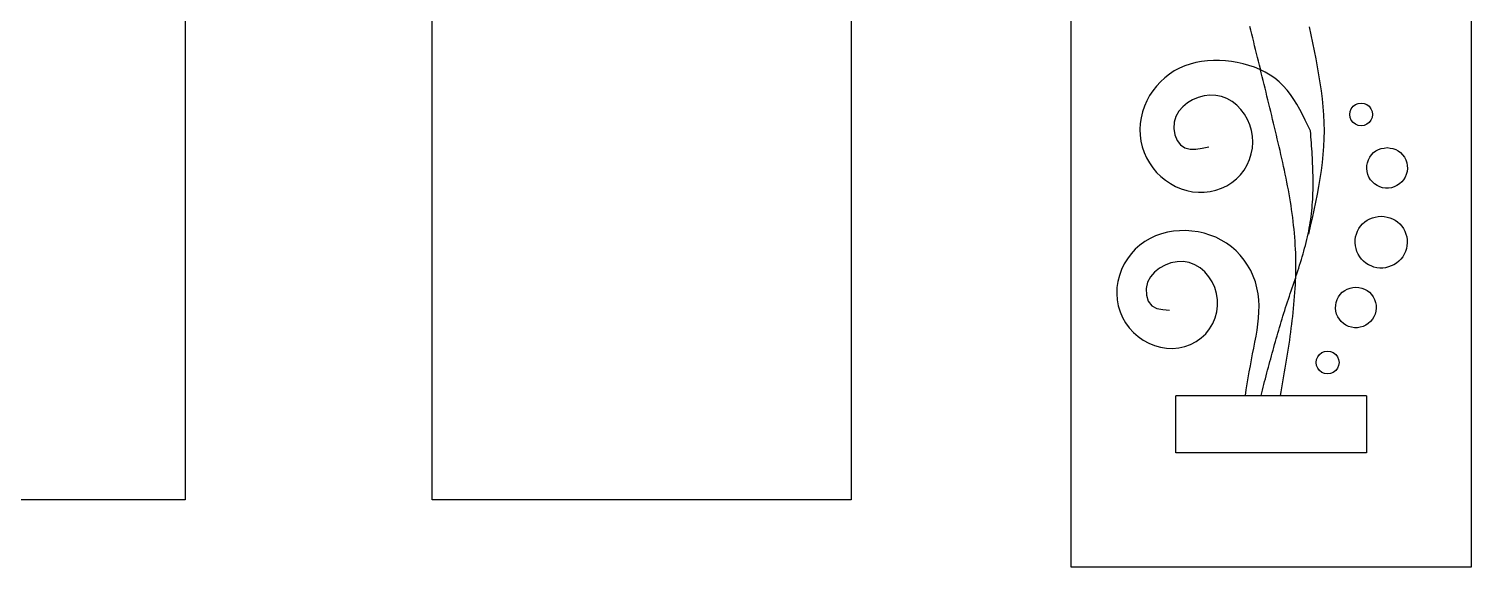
# Model space of a CAD drawing. Extents: x -3475 to 3475, y -2114 to 2114.
# Drawn here: x -1679 to -951, y 1306 to 1578 of the extents above; entities that cross this region are included whole.
import ezdxf

# ---------------------------------------------------------------- set-up
doc = ezdxf.new("R2010")
doc.units = 0
doc.header["$MEASUREMENT"] = 0
doc.layers.get('0').update_dxf_attribs({"linetype": 'CONTINUOUS'})

msp = doc.modelspace()

# ---------------------------------------------------------------- linework, layer by layer
for p, q in [((-1600.13, 2061.19), (-1600.13, 1340)), ((-951.09, 2036.82), (-951.09, 1306.02)), ((-1153.02, 1306.02), (-1153.02, 1969.51)), ((-1475.51, 1340), (-1475.51, 1594.82)), ((-1263.96, 1594.82), (-1263.96, 1340)), ((-1062.27, 1577.18), (-1062.75, 1579.13)), ((-1061.8, 1575.23), (-1062.27, 1577.18)), ((-1061.32, 1573.28), (-1061.8, 1575.23)), ((-1060.84, 1571.33), (-1061.32, 1573.28)), ((-1031.77, 1574.88), (-1032.6, 1578.96)), ((-1030.94, 1570.81), (-1031.77, 1574.88)), ((-1060.36, 1569.37), (-1060.84, 1571.33)), ((-1059.88, 1567.42), (-1060.36, 1569.37)), ((-1059.4, 1565.47), (-1059.88, 1567.42)), ((-1058.93, 1563.51), (-1059.4, 1565.47)), ((-1030.13, 1566.75), (-1030.94, 1570.81)), ((-1029.34, 1562.69), (-1030.13, 1566.75)), ((-1098.34, 1558.04), (-1100.92, 1556.66)), ((-1095.65, 1559.2), (-1098.34, 1558.04)), ((-1092.88, 1560.14), (-1095.65, 1559.2)), ((-1090.03, 1560.87), (-1092.88, 1560.14)), ((-1087.12, 1561.41), (-1090.03, 1560.87)), ((-1084.16, 1561.75), (-1087.12, 1561.41)), ((-1081.17, 1561.91), (-1084.16, 1561.75)), ((-1078.15, 1561.9), (-1081.17, 1561.91)), ((-1075.13, 1561.72), (-1078.15, 1561.9)), ((-1072.11, 1561.39), (-1075.13, 1561.72)), ((-1069.11, 1560.91), (-1072.11, 1561.39)), ((-1066.15, 1560.26), (-1069.11, 1560.91)), ((-1063.24, 1559.46), (-1066.15, 1560.26)), ((-1060.41, 1558.49), (-1063.24, 1559.46)), ((-1057.67, 1557.35), (-1060.41, 1558.49)), ((-1058.45, 1561.56), (-1058.93, 1563.51)), ((-1057.97, 1559.6), (-1058.45, 1561.56)), ((-1057.49, 1557.65), (-1057.97, 1559.6)), ((-1028.6, 1558.65), (-1029.34, 1562.69)), ((-1027.9, 1554.61), (-1028.6, 1558.65)), ((-1107.92, 1551.21), (-1109.94, 1549.02)), ((-1105.73, 1553.23), (-1107.92, 1551.21)), ((-1103.39, 1555.05), (-1105.73, 1553.23)), ((-1100.92, 1556.66), (-1103.39, 1555.05)), ((-1057.38, 1557.21), (-1057.67, 1557.35)), ((-1057.38, 1557.21), (-1057.49, 1557.65)), ((-1057.01, 1555.69), (-1057.38, 1557.21)), ((-1055.04, 1556.05), (-1057.38, 1557.21)), ((-1056.54, 1553.74), (-1057.01, 1555.69)), ((-1056.06, 1551.78), (-1056.54, 1553.74)), ((-1055.58, 1549.82), (-1056.06, 1551.78)), ((-1052.53, 1554.58), (-1055.04, 1556.05)), ((-1050.17, 1552.93), (-1052.53, 1554.58)), ((-1047.96, 1551.11), (-1050.17, 1552.93)), ((-1045.92, 1549.12), (-1047.96, 1551.11)), ((-1027.26, 1550.57), (-1027.9, 1554.61)), ((-1026.68, 1546.54), (-1027.26, 1550.57)), ((-1113.42, 1544.16), (-1114.84, 1541.53)), ((-1111.78, 1546.67), (-1113.42, 1544.16)), ((-1109.94, 1549.02), (-1111.78, 1546.67)), ((-1088.84, 1543.31), (-1091.65, 1542.12)), ((-1085.91, 1544.08), (-1088.84, 1543.31)), ((-1082.94, 1544.42), (-1085.91, 1544.08)), ((-1079.99, 1544.3), (-1082.94, 1544.42)), ((-1077.11, 1543.71), (-1079.99, 1544.3)), ((-1074.36, 1542.66), (-1077.11, 1543.71)), ((-1055.1, 1547.86), (-1055.58, 1549.82)), ((-1054.63, 1545.9), (-1055.1, 1547.86)), ((-1054.15, 1543.94), (-1054.63, 1545.9)), ((-1053.67, 1541.98), (-1054.15, 1543.94)), ((-1044.02, 1546.98), (-1045.92, 1549.12)), ((-1042.25, 1544.7), (-1044.02, 1546.98)), ((-1040.6, 1542.3), (-1042.25, 1544.7)), ((-1026.18, 1542.52), (-1026.68, 1546.54)), ((-1116.03, 1538.78), (-1116.98, 1535.94)), ((-1114.84, 1541.53), (-1116.03, 1538.78)), ((-1098.6, 1536.25), (-1100.08, 1533.63)), ((-1096.63, 1538.56), (-1098.6, 1536.25)), ((-1094.28, 1540.53), (-1096.63, 1538.56)), ((-1091.65, 1542.12), (-1094.28, 1540.53)), ((-1071.79, 1541.18), (-1074.36, 1542.66)), ((-1069.43, 1539.34), (-1071.79, 1541.18)), ((-1067.32, 1537.19), (-1069.43, 1539.34)), ((-1065.5, 1534.79), (-1067.32, 1537.19)), ((-1053.19, 1540.02), (-1053.67, 1541.98)), ((-1052.72, 1538.05), (-1053.19, 1540.02)), ((-1052.24, 1536.09), (-1052.72, 1538.05)), ((-1051.76, 1534.12), (-1052.24, 1536.09)), ((-1039.04, 1539.8), (-1040.6, 1542.3)), ((-1037.57, 1537.22), (-1039.04, 1539.8)), ((-1036.15, 1534.57), (-1037.57, 1537.22)), ((-1025.78, 1538.5), (-1026.18, 1542.52)), ((-1025.47, 1534.48), (-1025.78, 1538.5)), ((-1012.4, 1534.68), (-1012.21, 1536.17)), ((-1012.21, 1536.17), (-1011.63, 1537.57)), ((-1011.63, 1537.57), (-1010.72, 1538.78)), ((-1010.72, 1538.78), (-1009.52, 1539.67)), ((-1009.52, 1539.67), (-1008.13, 1540.17)), ((-1008.13, 1540.17), (-1006.64, 1540.45)), ((-1006.64, 1540.45), (-1005.15, 1540.17)), ((-1005.15, 1540.17), (-1003.76, 1539.67)), ((-1003.76, 1539.67), (-1002.57, 1538.78)), ((-1002.57, 1538.78), (-1001.65, 1537.57)), ((-1001.65, 1537.57), (-1001.08, 1536.17)), ((-1001.08, 1536.17), (-1000.88, 1534.68)), ((-1118.12, 1530.08), (-1118.3, 1527.11)), ((-1117.68, 1533.03), (-1118.12, 1530.08)), ((-1116.98, 1535.94), (-1117.68, 1533.03)), ((-1100.97, 1530.74), (-1101.16, 1527.61)), ((-1100.08, 1533.63), (-1100.97, 1530.74)), ((-1063.99, 1532.2), (-1065.5, 1534.79)), ((-1062.82, 1529.45), (-1063.99, 1532.2)), ((-1061.98, 1526.59), (-1062.82, 1529.45)), ((-1051.29, 1532.15), (-1051.76, 1534.12)), ((-1050.81, 1530.19), (-1051.29, 1532.15)), ((-1050.34, 1528.22), (-1050.81, 1530.19)), ((-1034.79, 1531.86), (-1036.15, 1534.57)), ((-1033.46, 1529.13), (-1034.79, 1531.86)), ((-1032.15, 1526.37), (-1033.46, 1529.13)), ((-1025.26, 1530.47), (-1025.47, 1534.48)), ((-1025.18, 1526.45), (-1025.26, 1530.47)), ((-1012.21, 1533.19), (-1012.4, 1534.68)), ((-1011.63, 1531.8), (-1012.21, 1533.19)), ((-1010.72, 1530.61), (-1011.63, 1531.8)), ((-1009.53, 1529.69), (-1010.72, 1530.61)), ((-1008.13, 1529.12), (-1009.53, 1529.69)), ((-1006.64, 1528.92), (-1008.13, 1529.12)), ((-1005.15, 1529.12), (-1006.64, 1528.92)), ((-1003.76, 1529.69), (-1005.15, 1529.12)), ((-1002.57, 1530.61), (-1003.76, 1529.69)), ((-1001.65, 1531.8), (-1002.57, 1530.61)), ((-1001.08, 1533.19), (-1001.65, 1531.8)), ((-1000.88, 1534.68), (-1001.08, 1533.19)), ((-1118.3, 1527.11), (-1118.2, 1524.14)), ((-1118.2, 1524.14), (-1117.82, 1521.2)), ((-1101.16, 1527.61), (-1100.67, 1524.45)), ((-1100.67, 1524.45), (-1099.53, 1521.56)), ((-1099.53, 1521.56), (-1097.83, 1519.24)), ((-1061.48, 1523.65), (-1061.98, 1526.59)), ((-1061.32, 1520.68), (-1061.48, 1523.65)), ((-1049.86, 1526.25), (-1050.34, 1528.22)), ((-1049.39, 1524.27), (-1049.86, 1526.25)), ((-1048.92, 1522.3), (-1049.39, 1524.27)), ((-1048.45, 1520.33), (-1048.92, 1522.3)), ((-1032.04, 1524.87), (-1032.15, 1526.37)), ((-1031.93, 1523.36), (-1032.04, 1524.87)), ((-1031.82, 1521.85), (-1031.93, 1523.36)), ((-1031.71, 1520.35), (-1031.82, 1521.85)), ((-1025.4, 1518.42), (-1025.23, 1522.44)), ((-1025.23, 1522.44), (-1025.18, 1526.45)), ((-1117.82, 1521.2), (-1117.15, 1518.31)), ((-1117.15, 1518.31), (-1116.19, 1515.49)), ((-1116.19, 1515.49), (-1114.96, 1512.77)), ((-1097.83, 1519.24), (-1095.61, 1517.78)), ((-1095.61, 1517.78), (-1092.96, 1517.16)), ((-1092.96, 1517.16), (-1090, 1517.19)), ((-1090, 1517.19), (-1086.82, 1517.65)), ((-1086.82, 1517.65), (-1083.53, 1518.33)), ((-1062.96, 1511.91), (-1062.07, 1514.77)), ((-1062.07, 1514.77), (-1061.52, 1517.7)), ((-1061.52, 1517.7), (-1061.32, 1520.68)), ((-1047.99, 1518.35), (-1048.45, 1520.33)), ((-1047.53, 1516.38), (-1047.99, 1518.35)), ((-1047.07, 1514.4), (-1047.53, 1516.38)), ((-1046.63, 1512.42), (-1047.07, 1514.4)), ((-1031.61, 1518.84), (-1031.71, 1520.35)), ((-1031.51, 1517.34), (-1031.61, 1518.84)), ((-1031.41, 1515.83), (-1031.51, 1517.34)), ((-1031.32, 1514.33), (-1031.41, 1515.83)), ((-1031.24, 1512.82), (-1031.32, 1514.33)), ((-1026.12, 1510.4), (-1025.71, 1514.41)), ((-1025.71, 1514.41), (-1025.4, 1518.42)), ((-1002.29, 1513.04), (-1001.42, 1514.28)), ((-1001.42, 1514.28), (-1000.38, 1515.37)), ((-1000.38, 1515.37), (-999.2, 1516.26)), ((-999.2, 1516.26), (-997.9, 1516.93)), ((-997.9, 1516.93), (-996.5, 1517.39)), ((-996.5, 1517.39), (-995.04, 1517.7)), ((-995.04, 1517.7), (-993.54, 1517.95)), ((-993.54, 1517.95), (-992.05, 1517.7)), ((-992.05, 1517.7), (-990.59, 1517.39)), ((-990.59, 1517.39), (-989.19, 1516.93)), ((-989.19, 1516.93), (-987.89, 1516.27)), ((-987.89, 1516.27), (-986.7, 1515.37)), ((-986.7, 1515.37), (-985.66, 1514.28)), ((-985.66, 1514.28), (-984.79, 1513.04)), ((-1114.96, 1512.77), (-1113.49, 1510.17)), ((-1113.49, 1510.17), (-1111.77, 1507.72)), ((-1111.77, 1507.72), (-1109.84, 1505.42)), ((-1065.68, 1506.61), (-1064.16, 1509.18)), ((-1064.16, 1509.18), (-1062.96, 1511.91)), ((-1046.19, 1510.44), (-1046.63, 1512.42)), ((-1045.75, 1508.46), (-1046.19, 1510.44)), ((-1045.33, 1506.48), (-1045.75, 1508.46)), ((-1031.16, 1511.32), (-1031.24, 1512.82)), ((-1031.09, 1509.82), (-1031.16, 1511.32)), ((-1031.02, 1508.32), (-1031.09, 1509.82)), ((-1030.97, 1506.82), (-1031.02, 1508.32)), ((-1026.64, 1506.38), (-1026.12, 1510.4)), ((-1003.78, 1507.32), (-1003.73, 1508.81)), ((-1003.62, 1505.84), (-1003.78, 1507.32)), ((-1003.73, 1508.81), (-1003.46, 1510.28)), ((-1003.46, 1510.28), (-1002.97, 1511.7)), ((-1002.97, 1511.7), (-1002.29, 1513.04)), ((-984.79, 1513.04), (-984.11, 1511.7)), ((-984.11, 1511.7), (-983.63, 1510.28)), ((-983.63, 1510.28), (-983.35, 1508.81)), ((-983.3, 1507.32), (-983.46, 1505.84)), ((-983.35, 1508.81), (-983.3, 1507.32)), ((-1109.84, 1505.42), (-1107.7, 1503.31)), ((-1107.7, 1503.31), (-1105.38, 1501.41)), ((-1105.38, 1501.41), (-1102.89, 1499.74)), ((-1102.89, 1499.74), (-1100.25, 1498.32)), ((-1074.4, 1498.66), (-1071.87, 1500.24)), ((-1071.87, 1500.24), (-1069.55, 1502.11)), ((-1069.55, 1502.11), (-1067.48, 1504.24)), ((-1067.48, 1504.24), (-1065.68, 1506.61)), ((-1044.92, 1504.5), (-1045.33, 1506.48)), ((-1044.51, 1502.52), (-1044.92, 1504.5)), ((-1044.12, 1500.54), (-1044.51, 1502.52)), ((-1043.73, 1498.55), (-1044.12, 1500.54)), ((-1030.92, 1505.32), (-1030.97, 1506.82)), ((-1030.89, 1503.83), (-1030.92, 1505.32)), ((-1030.86, 1502.33), (-1030.89, 1503.83)), ((-1030.85, 1500.84), (-1030.86, 1502.33)), ((-1030.85, 1499.35), (-1030.85, 1500.84)), ((-1027.93, 1498.35), (-1027.25, 1502.37)), ((-1027.25, 1502.37), (-1026.64, 1506.38)), ((-1003.24, 1504.39), (-1003.62, 1505.84)), ((-1002.66, 1503.01), (-1003.24, 1504.39)), ((-1001.88, 1501.73), (-1002.66, 1503.01)), ((-1000.92, 1500.58), (-1001.88, 1501.73)), ((-999.81, 1499.58), (-1000.92, 1500.58)), ((-986.16, 1500.58), (-987.28, 1499.58)), ((-985.2, 1501.73), (-986.16, 1500.58)), ((-984.43, 1503.01), (-985.2, 1501.73)), ((-983.84, 1504.39), (-984.43, 1503.01)), ((-983.46, 1505.84), (-983.84, 1504.39)), ((-1100.25, 1498.32), (-1097.49, 1497.15)), ((-1097.49, 1497.15), (-1094.64, 1496.26)), ((-1094.64, 1496.26), (-1091.72, 1495.66)), ((-1091.72, 1495.66), (-1088.77, 1495.36)), ((-1088.77, 1495.36), (-1085.79, 1495.38)), ((-1085.79, 1495.38), (-1082.83, 1495.72)), ((-1082.83, 1495.72), (-1079.92, 1496.39)), ((-1079.92, 1496.39), (-1077.1, 1497.38)), ((-1077.1, 1497.38), (-1074.4, 1498.66)), ((-1043.36, 1496.57), (-1043.73, 1498.55)), ((-1043, 1494.58), (-1043.36, 1496.57)), ((-1042.66, 1492.59), (-1043, 1494.58)), ((-1042.33, 1490.6), (-1042.66, 1492.59)), ((-1031.06, 1491.92), (-1030.99, 1493.4)), ((-1030.99, 1493.4), (-1030.93, 1494.88)), ((-1030.93, 1494.88), (-1030.89, 1496.37)), ((-1030.89, 1496.37), (-1030.87, 1497.86)), ((-1030.87, 1497.86), (-1030.85, 1499.35)), ((-1029.5, 1490.32), (-1028.69, 1494.34)), ((-1028.69, 1494.34), (-1027.93, 1498.35)), ((-998.56, 1498.76), (-999.81, 1499.58)), ((-997.2, 1498.12), (-998.56, 1498.76)), ((-995.77, 1497.69), (-997.2, 1498.12)), ((-994.29, 1497.47), (-995.77, 1497.69)), ((-992.79, 1497.47), (-994.29, 1497.47)), ((-991.31, 1497.69), (-992.79, 1497.47)), ((-989.88, 1498.12), (-991.31, 1497.69)), ((-988.52, 1498.76), (-989.88, 1498.12)), ((-987.28, 1499.58), (-988.52, 1498.76)), ((-1042.01, 1488.62), (-1042.33, 1490.6)), ((-1041.71, 1486.63), (-1042.01, 1488.62)), ((-1041.43, 1484.64), (-1041.71, 1486.63)), ((-1031.69, 1484.55), (-1031.53, 1486.02)), ((-1031.53, 1486.02), (-1031.38, 1487.49)), ((-1031.38, 1487.49), (-1031.26, 1488.96)), ((-1031.26, 1488.96), (-1031.15, 1490.44)), ((-1031.25, 1482.3), (-1030.36, 1486.31)), ((-1031.15, 1490.44), (-1031.06, 1491.92)), ((-1030.36, 1486.31), (-1029.5, 1490.32)), ((-1041.16, 1482.65), (-1041.43, 1484.64)), ((-1040.91, 1480.65), (-1041.16, 1482.65)), ((-1040.68, 1478.66), (-1040.91, 1480.65)), ((-1040.47, 1476.67), (-1040.68, 1478.66)), ((-1033.08, 1474.27), (-1032.16, 1478.28)), ((-1032.82, 1477.24), (-1032.55, 1478.7)), ((-1032.55, 1478.7), (-1032.3, 1480.16)), ((-1032.3, 1480.16), (-1032.08, 1481.62)), ((-1032.16, 1478.28), (-1031.25, 1482.3)), ((-1032.08, 1481.62), (-1031.87, 1483.08)), ((-1031.87, 1483.08), (-1031.69, 1484.55)), ((-1007.76, 1477.02), (-1006.92, 1478.28)), ((-1006.92, 1478.28), (-1005.93, 1479.43)), ((-1005.93, 1479.43), (-1004.83, 1480.45)), ((-1004.83, 1480.45), (-1003.62, 1481.31)), ((-1003.62, 1481.31), (-1002.31, 1481.98)), ((-1002.31, 1481.98), (-1000.93, 1482.48)), ((-1000.93, 1482.48), (-999.49, 1482.85)), ((-999.49, 1482.85), (-998.01, 1483.13)), ((-998.01, 1483.13), (-996.51, 1483.37)), ((-996.51, 1483.37), (-995.01, 1483.13)), ((-995.01, 1483.13), (-993.53, 1482.85)), ((-993.53, 1482.85), (-992.09, 1482.48)), ((-992.09, 1482.48), (-990.71, 1481.98)), ((-990.71, 1481.98), (-989.4, 1481.31)), ((-989.4, 1481.31), (-988.19, 1480.45)), ((-988.19, 1480.45), (-987.08, 1479.44)), ((-987.08, 1479.44), (-986.1, 1478.28)), ((-986.1, 1478.28), (-985.25, 1477.03)), ((-1115.79, 1470.51), (-1118.29, 1468.67)), ((-1113.13, 1472.09), (-1115.79, 1470.51)), ((-1110.33, 1473.39), (-1113.13, 1472.09)), ((-1107.42, 1474.42), (-1110.33, 1473.39)), ((-1104.42, 1475.19), (-1107.42, 1474.42)), ((-1101.35, 1475.7), (-1104.42, 1475.19)), ((-1098.25, 1475.97), (-1101.35, 1475.7)), ((-1095.12, 1475.99), (-1098.25, 1475.97)), ((-1092.01, 1475.78), (-1095.12, 1475.99)), ((-1088.92, 1475.33), (-1092.01, 1475.78)), ((-1085.88, 1474.66), (-1088.92, 1475.33)), ((-1082.91, 1473.76), (-1085.88, 1474.66)), ((-1080.03, 1472.62), (-1082.91, 1473.76)), ((-1077.26, 1471.26), (-1080.03, 1472.62)), ((-1074.61, 1469.67), (-1077.26, 1471.26)), ((-1040.28, 1474.67), (-1040.47, 1476.67)), ((-1040.11, 1472.68), (-1040.28, 1474.67)), ((-1039.96, 1470.69), (-1040.11, 1472.68)), ((-1039.84, 1468.69), (-1039.96, 1470.69)), ((-1034.41, 1470), (-1034.06, 1471.45)), ((-1034.06, 1471.45), (-1033.72, 1472.89)), ((-1033.72, 1472.89), (-1033.4, 1474.34)), ((-1033.4, 1474.34), (-1033.1, 1475.79)), ((-1033.1, 1475.79), (-1032.82, 1477.24)), ((-1009.64, 1469.85), (-1009.6, 1471.35)), ((-1009.6, 1471.35), (-1009.39, 1472.83)), ((-1009.39, 1472.83), (-1009.01, 1474.28)), ((-1009.01, 1474.28), (-1008.46, 1475.68)), ((-1008.46, 1475.68), (-1007.76, 1477.02)), ((-985.25, 1477.03), (-984.55, 1475.69)), ((-984.55, 1475.69), (-984.01, 1474.28)), ((-984.01, 1474.28), (-983.63, 1472.83)), ((-983.63, 1472.83), (-983.41, 1471.35)), ((-983.41, 1471.35), (-983.37, 1469.86)), ((-1122.71, 1464.3), (-1124.59, 1461.8)), ((-1120.6, 1466.59), (-1122.71, 1464.3)), ((-1118.29, 1468.67), (-1120.6, 1466.59)), ((-1072.11, 1467.84), (-1074.61, 1469.67)), ((-1069.77, 1465.8), (-1072.11, 1467.84)), ((-1067.61, 1463.56), (-1069.77, 1465.8)), ((-1065.65, 1461.14), (-1067.61, 1463.56)), ((-1039.74, 1466.69), (-1039.84, 1468.69)), ((-1039.66, 1464.7), (-1039.74, 1466.69)), ((-1039.6, 1462.7), (-1039.66, 1464.7)), ((-1036.37, 1462.82), (-1035.95, 1464.25)), ((-1035.95, 1464.25), (-1035.55, 1465.69)), ((-1035.55, 1465.69), (-1035.16, 1467.12)), ((-1035.16, 1467.12), (-1034.78, 1468.56)), ((-1034.78, 1468.56), (-1034.41, 1470)), ((-1009.51, 1468.36), (-1009.64, 1469.85)), ((-1009.21, 1466.89), (-1009.51, 1468.36)), ((-1008.75, 1465.46), (-1009.21, 1466.89)), ((-1008.13, 1464.09), (-1008.75, 1465.46)), ((-1007.36, 1462.81), (-1008.13, 1464.09)), ((-984.88, 1464.1), (-985.65, 1462.81)), ((-984.26, 1465.47), (-984.88, 1464.1)), ((-983.8, 1466.9), (-984.26, 1465.47)), ((-983.5, 1468.37), (-983.8, 1466.9)), ((-983.37, 1469.86), (-983.5, 1468.37)), ((-1127.58, 1456.32), (-1128.64, 1453.38)), ((-1126.22, 1459.14), (-1127.58, 1456.32)), ((-1124.59, 1461.8), (-1126.22, 1459.14)), ((-1108.41, 1457.06), (-1110.9, 1455.08)), ((-1105.61, 1458.61), (-1108.41, 1457.06)), ((-1102.62, 1459.7), (-1105.61, 1458.61)), ((-1099.53, 1460.29), (-1102.62, 1459.7)), ((-1096.43, 1460.35), (-1099.53, 1460.29)), ((-1093.4, 1459.84), (-1096.43, 1460.35)), ((-1090.53, 1458.75), (-1093.4, 1459.84)), ((-1087.87, 1457.14), (-1090.53, 1458.75)), ((-1085.49, 1455.1), (-1087.87, 1457.14)), ((-1063.89, 1458.57), (-1065.65, 1461.14)), ((-1062.35, 1455.86), (-1063.89, 1458.57)), ((-1039.57, 1460.7), (-1039.6, 1462.7)), ((-1039.6, 1454.71), (-1039.57, 1456.7)), ((-1039.56, 1458.7), (-1039.57, 1460.7)), ((-1039.57, 1456.7), (-1039.56, 1458.7)), ((-1038.57, 1455.66), (-1038.12, 1457.09)), ((-1038.12, 1457.09), (-1037.67, 1458.52)), ((-1037.67, 1458.52), (-1037.22, 1459.95)), ((-1037.22, 1459.95), (-1036.79, 1461.38)), ((-1036.79, 1461.38), (-1036.37, 1462.82)), ((-1006.44, 1461.62), (-1007.36, 1462.81)), ((-1005.39, 1460.55), (-1006.44, 1461.62)), ((-1004.23, 1459.6), (-1005.39, 1460.55)), ((-1002.97, 1458.79), (-1004.23, 1459.6)), ((-1001.62, 1458.13), (-1002.97, 1458.79)), ((-1000.21, 1457.62), (-1001.62, 1458.13)), ((-998.75, 1457.28), (-1000.21, 1457.62)), ((-997.25, 1457.11), (-998.75, 1457.28)), ((-995.75, 1457.11), (-997.25, 1457.11)), ((-994.26, 1457.28), (-995.75, 1457.11)), ((-992.8, 1457.63), (-994.26, 1457.28)), ((-991.39, 1458.13), (-992.8, 1457.63)), ((-990.04, 1458.79), (-991.39, 1458.13)), ((-988.78, 1459.6), (-990.04, 1458.79)), ((-987.62, 1460.55), (-988.78, 1459.6)), ((-986.57, 1461.63), (-987.62, 1460.55)), ((-985.65, 1462.81), (-986.57, 1461.63)), ((-1129.41, 1450.34), (-1129.86, 1447.25)), ((-1128.64, 1453.38), (-1129.41, 1450.34)), ((-1114.38, 1449.9), (-1115.09, 1446.75)), ((-1112.94, 1452.68), (-1114.38, 1449.9)), ((-1110.9, 1455.08), (-1112.94, 1452.68)), ((-1083.42, 1452.71), (-1085.49, 1455.1)), ((-1081.74, 1450.05), (-1083.42, 1452.71)), ((-1080.45, 1447.2), (-1081.74, 1450.05)), ((-1061.05, 1453.04), (-1062.35, 1455.86)), ((-1060, 1450.14), (-1061.05, 1453.04)), ((-1059.2, 1447.16), (-1060, 1450.14)), ((-1040.92, 1448.53), (-1040.45, 1449.95)), ((-1040.45, 1449.95), (-1039.97, 1451.38)), ((-1039.97, 1451.38), (-1039.66, 1452.32)), ((-1039.92, 1446.7), (-1039.81, 1448.7)), ((-1039.81, 1448.7), (-1039.72, 1450.71)), ((-1039.72, 1450.71), (-1039.66, 1452.32)), ((-1039.66, 1452.32), (-1039.65, 1452.71)), ((-1039.65, 1452.71), (-1039.6, 1454.71)), ((-1039.6, 1452.51), (-1039.5, 1452.81)), ((-1039.5, 1452.81), (-1039.03, 1454.23)), ((-1039.03, 1454.23), (-1038.57, 1455.66)), ((-1129.86, 1447.25), (-1129.98, 1444.14)), ((-1129.98, 1444.14), (-1129.77, 1441.04)), ((-1115.09, 1446.75), (-1114.98, 1443.44)), ((-1114.98, 1443.44), (-1114.04, 1440.39)), ((-1079.58, 1444.21), (-1080.45, 1447.2)), ((-1079.12, 1441.12), (-1079.58, 1444.21)), ((-1058.64, 1444.13), (-1059.2, 1447.16)), ((-1058.3, 1441.07), (-1058.64, 1444.13)), ((-1043.78, 1439.97), (-1043.31, 1441.4)), ((-1043.31, 1441.4), (-1042.84, 1442.82)), ((-1042.84, 1442.82), (-1042.36, 1444.25)), ((-1042.36, 1444.25), (-1041.88, 1445.67)), ((-1041.88, 1445.67), (-1041.4, 1447.1)), ((-1041.4, 1447.1), (-1040.92, 1448.53)), ((-1040.34, 1440.7), (-1040.18, 1442.7)), ((-1040.18, 1442.7), (-1040.04, 1444.7)), ((-1040.04, 1444.7), (-1039.92, 1446.7)), ((-1018.71, 1441.19), (-1018.02, 1442.53)), ((-1018.02, 1442.53), (-1017.15, 1443.77)), ((-1017.15, 1443.77), (-1016.11, 1444.86)), ((-1016.11, 1444.86), (-1014.93, 1445.76)), ((-1014.93, 1445.76), (-1013.63, 1446.42)), ((-1013.63, 1446.42), (-1012.23, 1446.88)), ((-1012.23, 1446.88), (-1010.77, 1447.19)), ((-1010.77, 1447.19), (-1009.27, 1447.44)), ((-1009.27, 1447.44), (-1007.78, 1447.19)), ((-1007.78, 1447.19), (-1006.32, 1446.88)), ((-1006.32, 1446.88), (-1004.92, 1446.42)), ((-1004.92, 1446.42), (-1003.62, 1445.76)), ((-1003.62, 1445.76), (-1002.43, 1444.86)), ((-1002.43, 1444.86), (-1001.4, 1443.77)), ((-1001.4, 1443.77), (-1000.52, 1442.53)), ((-1000.52, 1442.53), (-999.84, 1441.19)), ((-1129.77, 1441.04), (-1129.2, 1437.99)), ((-1129.2, 1437.99), (-1128.28, 1435.02)), ((-1128.28, 1435.02), (-1127.03, 1432.16)), ((-1114.04, 1440.39), (-1112.27, 1438.06)), ((-1112.27, 1438.06), (-1109.72, 1436.72)), ((-1109.72, 1436.72), (-1106.64, 1436.09)), ((-1106.64, 1436.09), (-1103.29, 1435.82)), ((-1080.31, 1431.9), (-1079.49, 1434.91)), ((-1079.49, 1434.91), (-1079.09, 1438.01)), ((-1079.09, 1438.01), (-1079.12, 1441.12)), ((-1058.36, 1431.82), (-1058.17, 1434.9)), ((-1058.15, 1437.98), (-1058.3, 1441.07)), ((-1058.17, 1434.9), (-1058.15, 1437.98)), ((-1046.07, 1432.82), (-1045.63, 1434.25)), ((-1045.63, 1434.25), (-1045.17, 1435.68)), ((-1045.17, 1435.68), (-1044.72, 1437.11)), ((-1044.72, 1437.11), (-1044.25, 1438.54)), ((-1044.25, 1438.54), (-1043.78, 1439.97)), ((-1041.12, 1432.68), (-1040.91, 1434.69)), ((-1040.91, 1434.69), (-1040.7, 1436.69)), ((-1040.7, 1436.69), (-1040.52, 1438.7)), ((-1040.52, 1438.7), (-1040.34, 1440.7)), ((-1019.52, 1436.81), (-1019.46, 1438.3)), ((-1019.35, 1435.33), (-1019.52, 1436.81)), ((-1019.46, 1438.3), (-1019.19, 1439.77)), ((-1018.97, 1433.88), (-1019.35, 1435.33)), ((-1019.19, 1439.77), (-1018.71, 1441.19)), ((-999.84, 1441.19), (-999.36, 1439.77)), ((-999.19, 1435.33), (-999.57, 1433.88)), ((-999.36, 1439.77), (-999.09, 1438.31)), ((-999.03, 1436.82), (-999.19, 1435.33)), ((-999.09, 1438.31), (-999.03, 1436.82)), ((-1127.03, 1432.16), (-1125.47, 1429.45)), ((-1125.47, 1429.45), (-1123.62, 1426.92)), ((-1123.62, 1426.92), (-1121.51, 1424.59)), ((-1083.13, 1426.34), (-1081.53, 1429.02)), ((-1081.53, 1429.02), (-1080.31, 1431.9)), ((-1059.12, 1425.73), (-1058.68, 1428.77)), ((-1058.68, 1428.77), (-1058.36, 1431.82)), ((-1048.24, 1425.66), (-1047.81, 1427.09)), ((-1047.81, 1427.09), (-1047.39, 1428.53)), ((-1047.39, 1428.53), (-1046.95, 1429.96)), ((-1046.95, 1429.96), (-1046.52, 1431.39)), ((-1046.52, 1431.39), (-1046.07, 1432.82)), ((-1041.85, 1426.67), (-1041.59, 1428.68)), ((-1041.59, 1428.68), (-1041.35, 1430.68)), ((-1041.35, 1430.68), (-1041.12, 1432.68)), ((-1018.39, 1432.5), (-1018.97, 1433.88)), ((-1017.61, 1431.22), (-1018.39, 1432.5)), ((-1016.65, 1430.07), (-1017.61, 1431.22)), ((-1015.54, 1429.07), (-1016.65, 1430.07)), ((-1014.29, 1428.25), (-1015.54, 1429.07)), ((-1012.93, 1427.61), (-1014.29, 1428.25)), ((-1011.5, 1427.18), (-1012.93, 1427.61)), ((-1010.02, 1426.97), (-1011.5, 1427.18)), ((-1008.52, 1426.97), (-1010.02, 1426.97)), ((-1007.04, 1427.19), (-1008.52, 1426.97)), ((-1005.61, 1427.62), (-1007.04, 1427.19)), ((-1004.25, 1428.25), (-1005.61, 1427.62)), ((-1003.01, 1429.08), (-1004.25, 1428.25)), ((-1001.89, 1430.07), (-1003.01, 1429.08)), ((-1000.94, 1431.22), (-1001.89, 1430.07)), ((-1000.16, 1432.5), (-1000.94, 1431.22)), ((-999.57, 1433.88), (-1000.16, 1432.5)), ((-1121.51, 1424.59), (-1119.15, 1422.51)), ((-1119.15, 1422.51), (-1116.59, 1420.7)), ((-1116.59, 1420.7), (-1113.84, 1419.19)), ((-1092.67, 1418.56), (-1089.89, 1419.99)), ((-1089.89, 1419.99), (-1087.34, 1421.78)), ((-1087.34, 1421.78), (-1085.07, 1423.9)), ((-1085.07, 1423.9), (-1083.13, 1426.34)), ((-1060.8, 1416.7), (-1060.2, 1419.7)), ((-1060.2, 1419.7), (-1059.63, 1422.71)), ((-1059.63, 1422.71), (-1059.12, 1425.73)), ((-1050.3, 1418.48), (-1049.89, 1419.92)), ((-1049.89, 1419.92), (-1049.48, 1421.36)), ((-1049.48, 1421.36), (-1049.07, 1422.79)), ((-1049.07, 1422.79), (-1048.66, 1424.23)), ((-1048.66, 1424.23), (-1048.24, 1425.66)), ((-1042.96, 1418.65), (-1042.67, 1420.66)), ((-1042.67, 1420.66), (-1042.39, 1422.66)), ((-1042.39, 1422.66), (-1042.11, 1424.67)), ((-1042.11, 1424.67), (-1041.85, 1426.67)), ((-1113.84, 1419.19), (-1110.95, 1418)), ((-1110.95, 1418), (-1107.95, 1417.14)), ((-1107.95, 1417.14), (-1104.87, 1416.65)), ((-1104.87, 1416.65), (-1101.76, 1416.53)), ((-1101.76, 1416.53), (-1098.66, 1416.81)), ((-1098.66, 1416.81), (-1095.61, 1417.49)), ((-1095.61, 1417.49), (-1092.67, 1418.56)), ((-1061.98, 1410.69), (-1061.4, 1413.69)), ((-1061.4, 1413.69), (-1060.8, 1416.7)), ((-1052.27, 1411.29), (-1051.88, 1412.73)), ((-1051.88, 1412.73), (-1051.49, 1414.17)), ((-1051.49, 1414.17), (-1051.09, 1415.61)), ((-1051.09, 1415.61), (-1050.7, 1417.04)), ((-1050.7, 1417.04), (-1050.3, 1418.48)), ((-1044.22, 1410.63), (-1043.89, 1412.63)), ((-1043.89, 1412.63), (-1043.58, 1414.64)), ((-1043.58, 1414.64), (-1043.27, 1416.65)), ((-1043.27, 1416.65), (-1042.96, 1418.65)), ((-1029.11, 1410.89), (-1028.53, 1412.28)), ((-1028.53, 1412.28), (-1027.62, 1413.49)), ((-1027.62, 1413.49), (-1026.42, 1414.39)), ((-1026.42, 1414.39), (-1025.03, 1414.89)), ((-1025.03, 1414.89), (-1023.54, 1415.16)), ((-1023.54, 1415.16), (-1022.05, 1414.89)), ((-1022.05, 1414.89), (-1020.66, 1414.39)), ((-1020.66, 1414.39), (-1019.47, 1413.49)), ((-1019.47, 1413.49), (-1018.55, 1412.28)), ((-1018.55, 1412.28), (-1017.98, 1410.89)), ((-1063.06, 1404.66), (-1062.53, 1407.67)), ((-1062.53, 1407.67), (-1061.98, 1410.69)), ((-1054.19, 1404.09), (-1053.81, 1405.53)), ((-1053.81, 1405.53), (-1053.43, 1406.97)), ((-1053.43, 1406.97), (-1053.04, 1408.41)), ((-1053.04, 1408.41), (-1052.66, 1409.85)), ((-1052.66, 1409.85), (-1052.27, 1411.29)), ((-1045.22, 1404.61), (-1044.88, 1406.61)), ((-1044.88, 1406.61), (-1044.55, 1408.62)), ((-1044.55, 1408.62), (-1044.22, 1410.63)), ((-1029.3, 1409.4), (-1029.11, 1410.89)), ((-1029.11, 1407.91), (-1029.3, 1409.4)), ((-1028.53, 1406.52), (-1029.11, 1407.91)), ((-1027.62, 1405.33), (-1028.53, 1406.52)), ((-1026.42, 1404.41), (-1027.62, 1405.33)), ((-1019.47, 1405.33), (-1020.66, 1404.41)), ((-1018.55, 1406.52), (-1019.47, 1405.33)), ((-1017.98, 1407.91), (-1018.55, 1406.52)), ((-1017.98, 1410.89), (-1017.78, 1409.4)), ((-1017.78, 1409.4), (-1017.98, 1407.91)), ((-1064.57, 1395.59), (-1064.08, 1398.61)), ((-1064.08, 1398.61), (-1063.58, 1401.64)), ((-1063.58, 1401.64), (-1063.06, 1404.66)), ((-1056.07, 1396.89), (-1055.69, 1398.33)), ((-1055.69, 1398.33), (-1055.32, 1399.77)), ((-1055.32, 1399.77), (-1054.94, 1401.21)), ((-1054.94, 1401.21), (-1054.57, 1402.65)), ((-1054.57, 1402.65), (-1054.19, 1404.09)), ((-1046.61, 1396.58), (-1046.26, 1398.59)), ((-1046.26, 1398.59), (-1045.91, 1400.59)), ((-1045.91, 1400.59), (-1045.56, 1402.6)), ((-1045.56, 1402.6), (-1045.22, 1404.61)), ((-1025.03, 1403.84), (-1026.42, 1404.41)), ((-1023.54, 1403.64), (-1025.03, 1403.84)), ((-1022.05, 1403.84), (-1023.54, 1403.64)), ((-1020.66, 1404.41), (-1022.05, 1403.84)), ((-1100.13, 1363.72), (-1100.13, 1392.57)), ((-1003.98, 1392.57), (-1100.13, 1392.57)), ((-1065.06, 1392.57), (-1065.06, 1392.57)), ((-1065.04, 1392.69), (-1064.57, 1395.59)), ((-1057.19, 1392.57), (-1057.18, 1392.57)), ((-1057.15, 1392.69), (-1056.81, 1394.01)), ((-1056.81, 1394.01), (-1056.44, 1395.45)), ((-1056.44, 1395.45), (-1056.07, 1396.89)), ((-1047.31, 1392.57), (-1047.31, 1392.57)), ((-1047.29, 1392.69), (-1046.96, 1394.57)), ((-1046.96, 1394.57), (-1046.61, 1396.58)), ((-1003.98, 1392.57), (-1003.98, 1363.72)), ((-1003.98, 1363.72), (-1100.13, 1363.72)), ((-1600.13, 1340), (-2032.84, 1340)), ((-1263.96, 1340), (-1475.51, 1340)), ((-951.09, 1306.02), (-1153.02, 1306.02))]:
    msp.add_line(p, q)

doc.saveas('drawing.dxf')
